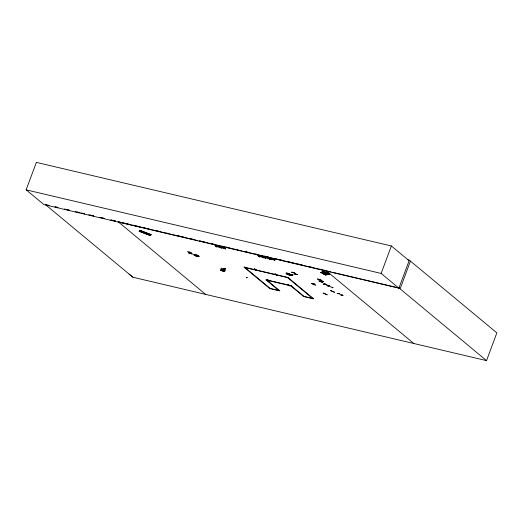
<?xml version="1.0" encoding="UTF-8"?>
<svg xmlns="http://www.w3.org/2000/svg" width="523" height="523" viewBox="0 0 523 523"><rect width="100%" height="100%" fill="white"/><g stroke="black" fill="none" stroke-linecap="round" stroke-linejoin="round"><path stroke-width="0.78" d="M189.699 252.256L190.156 253.197M190.418 253.387L189.64 252.151M294.423 274L297.594 274.457M294.534 274.078L297.698 274.523M320.2 280.812L323.58 281.381M150.31 235.612L139.013 231.179L150.323 235.54M150.886 235.004L139.7 230.473M151.219 234.762L139.883 230.375L151.278 234.65M330.51 290.546L334.557 292.298L330.562 290.54M188.247 252.727L192.444 254.06L188.267 252.714M220.876 269.234L225.067 270.862M221.36 268.136L225.544 269.77M407.724 259.813L409.3 260.186L398.899 288.16L43.899 204.578L26.15 189.836L36.362 162.378L391.361 245.967L409.11 260.702M220.745 247.359L224.498 248.255L224.269 247.758L224.694 247.915M224.687 247.863L224.544 248.314L220.811 247.418M262.5 256.636C262.428 257.865 262.213 256.067 262.86 256.773L262.709 257.172L258.924 256.224M258.99 256.244L262.664 257.113L262.853 256.721M269.469 259.284L267.652 257.525M267.671 257.551L269.423 259.31M288.382 277.412L288.251 277.752L244.326 267.41M303.987 296.384L291.076 285.663L291.206 285.323L291.573 285.623M313.467 284.179C313.316 283.871 313.584 283.675 313.865 284.309M313.813 284.335L313.885 283.897M342.088 294.933C341.781 295.103 342.415 295.338 341.748 294.776L341.715 295.168M398.899 288.16L381.149 273.424L391.361 245.967M410.463 261.062L400.337 288.297L399.056 287.99M413.804 343.5L486.534 360.622L496.85 332.876L409.3 260.186M220.909 269.07L225.132 270.62L220.928 269.031M224.661 271.685L220.425 270.169L224.668 271.666M222.471 270.803L223.046 270.195M223.347 268.94L222.955 269.796M222.517 270.809L223.046 270.116M223.55 269.025L223.158 269.855M311.643 283.401L315.637 285.14L311.551 283.479M323.292 293.076L327.28 294.867L323.286 293.096M139.321 230.905L150.663 235.291M317.481 279.04L320.998 279.727L317.494 279.021M294.593 272.62L291.422 272.169L294.717 272.673M216.908 246.98L215.051 245.424M216.705 246.987L215.012 245.444M219.667 246.536L221.706 248.17L219.85 246.614M259.715 256.97L257.806 255.42L259.872 256.996M265.619 258.349L263.762 256.793M254.662 268.914L256.538 270.463M265.416 258.349L263.585 256.78M254.701 268.953L256.375 270.437M269.025 258.029L270.751 259.565M269.332 281.06L267.475 279.498M339.094 293.338L337.067 293.534L339.25 293.403M291.638 275.235L292.985 274.771M323.456 284.113L325.045 283.747L323.482 284.094M323.652 284.159L325.025 283.695M327.895 286.035L329.261 285.506L327.888 285.97M225.276 268.332L224.132 268.953L225.236 268.345M224.844 268.75L225.295 268.9L224.929 268.737M246.529 277.497L246.863 277.674M247.457 277.347L246.516 277.955M320.965 272.797C328.843 271.627 323.247 270.855 320.54 272.607M320.926 272.777L324.77 271.685M326.483 272.339L321.965 273.333L326.097 272.169M324.162 274.202C337.145 270.849 314.643 276.451 327.699 272.869M325.365 274.738L329.431 273.732L325.326 274.719M325.855 275.052L329.712 273.764M325.587 274.941L329.673 273.745M313.682 284.231L313.859 283.839L313.767 284.355M314.702 284.185L313.107 284.577L314.473 284.113M327.875 285.989L329.268 285.571M332.21 287.356C333.681 288.114 327.143 285.296 329.019 285.97M332.118 287.866L333.262 287.31M320.422 272.66L324.384 271.515M322.22 273.457L326.136 272.182M322.606 273.627L326.515 272.352M323.959 274.222L327.96 273.091M325.201 274.771L329.124 273.594M329.765 273.895L325.43 274.882M254.518 268.881L256.348 270.463M269.155 281.047L267.266 279.511M342.996 295.247L340.996 295.423L343.042 295.201M324.613 271.627L320.579 272.627M269.96 258.826L273.738 259.722M273.804 259.781L270.018 258.885M216.025 246.248L219.725 247.131M219.791 247.196L216.019 246.294M268.502 258.565L264.736 257.617M255.636 269.711L255.982 269.796M275.431 274.372L275.915 274.536M268.377 280.308L268.861 280.472L268.443 280.328M288.696 285.146L288.271 284.989M324.384 283.969L328.379 285.702L324.41 284.028M293.148 272.522L295.632 274.065M275.85 274.516L275.431 274.372M288.631 285.127L288.251 284.996M320.161 280.831L323.541 281.426M338.309 293.54L342.009 295.312M26.15 189.836L381.149 273.424M54.837 206.781L57.994 207.52M64.316 209.01L69.056 210.128M75.377 211.612L80.117 212.73L77.705 212.142M81.693 213.103L84.857 213.848L81.66 213.07M90.387 215.149L93.545 215.894M120.414 222.223L118.035 221.66L205.787 294.521M122.003 222.595L124.389 223.158M125.978 223.53L129.148 224.275M133.123 225.21L140.269 226.897M144.237 227.832L149.003 228.95M155.357 230.447L160.123 231.571M166.477 233.068L168.857 233.624M177.598 235.683L179.977 236.246M181.566 236.618L184.743 237.364M190.3 238.678L193.477 239.423M199.832 240.92L204.598 242.038M210.952 243.535L213.332 244.097M222.066 246.156L224.452 246.719M226.041 247.091L229.218 247.837M234.775 249.144L237.952 249.896M244.306 251.393L249.072 252.511M255.42 254.008L257.806 254.57M264.161 256.067L268.92 257.185M275.275 258.682L277.661 259.245M279.249 259.617L282.427 260.369M286.395 261.304L293.54 262.984M297.515 263.919L302.281 265.043M308.629 266.534L313.395 267.658M319.749 269.155L322.129 269.718M323.717 270.09L325.306 270.463M46.076 204.676L49.24 205.421M55.562 206.912L57.935 207.474M66.637 209.527L69.01 210.089M88.773 214.75L93.519 215.875M119.035 222.02L133.326 225.38M134.914 225.759L197.655 240.528M199.243 240.9L242.129 251.001M243.718 251.373L286.597 261.474M288.186 261.846L319.958 269.325M321.54 269.698L331.052 271.94M332.628 272.306L398.265 287.807M261.86 256.355L263.886 257.983L262.01 256.407M273.045 259.009L274.921 260.578L273.039 259.016M244.45 267.07L245.189 267.24M291.076 285.663L265.854 279.727L278.766 290.442M266.22 280.027L291.442 285.97M269.41 288.238L279.504 290.618M303.255 296.208L313.342 298.587M129.044 274.065L132.901 277.236L413.856 343.513L326.104 270.653M219.065 246.411L220.922 247.987L218.902 246.34M223.857 247.536L225.714 249.118L223.707 247.497M276.876 275.261L274.961 273.725L277.027 275.333M287.951 284.362L289.807 285.937L287.8 284.316M224.223 248.229L224.334 247.817M296.011 274.229L293.325 272.64M313.329 284.662L314.539 284.107M321.887 281.119L319.239 279.426M398.984 287.931L486.534 360.622M287.519 277.582L312.604 298.411M290.71 285.793L303.621 296.515L313.708 298.888L287.885 277.452L243.96 267.109L269.776 288.546L279.87 290.919L266.959 280.204M245.058 267.586L270.149 288.415M45.357 204.545L132.901 277.236M191.549 252.635L187.437 251.452M318.912 280.864L322.907 282.603L318.912 280.858M224.328 247.765L224.119 248.164L224.334 247.771M292.821 274.712L291.435 275.196L292.834 274.712M292.769 275.229L292.383 275.052L292.795 275.229M104.607 218.496L99.867 217.378L104.593 218.483M115.661 221.098L110.922 219.987L115.661 221.098M194.464 255.296A2.792 0.588 20.4 0 0 198.923 256.656A2.811 0.588 20.4 0 0 195.909 254.779A2.811 0.588 20.4 0 0 194.451 255.289A2.811 0.588 20.4 0 0 198.936 256.662A2.792 0.588 20.4 0 0 195.909 254.786A2.792 0.588 20.4 0 0 194.464 255.296M286.748 273.934A2.805 0.588 20.4 0 0 291.219 275.301A2.811 0.588 20.4 0 0 288.199 273.418A2.811 0.588 20.4 0 0 286.748 273.928A2.811 0.588 20.4 0 0 291.226 275.301A2.805 0.588 20.4 0 0 288.199 273.424A2.805 0.588 20.4 0 0 286.748 273.934"/></g></svg>
